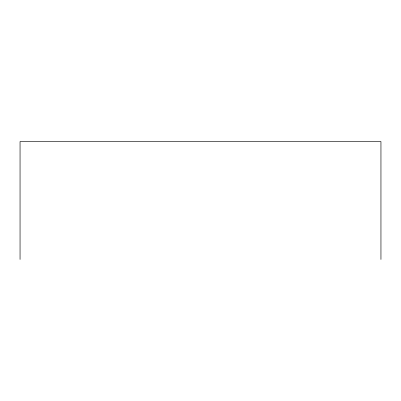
<?xml version="1.0" encoding="UTF-8"?>
<svg xmlns="http://www.w3.org/2000/svg" width="401" height="401" viewBox="0 0 401 401"><rect width="100%" height="100%" fill="white"/><g stroke="black" fill="none" stroke-linecap="round" stroke-linejoin="round"><path stroke-width="0.6" d="M380.95 259.467L380.95 141.533L20.05 141.533L20.05 259.467"/></g></svg>
